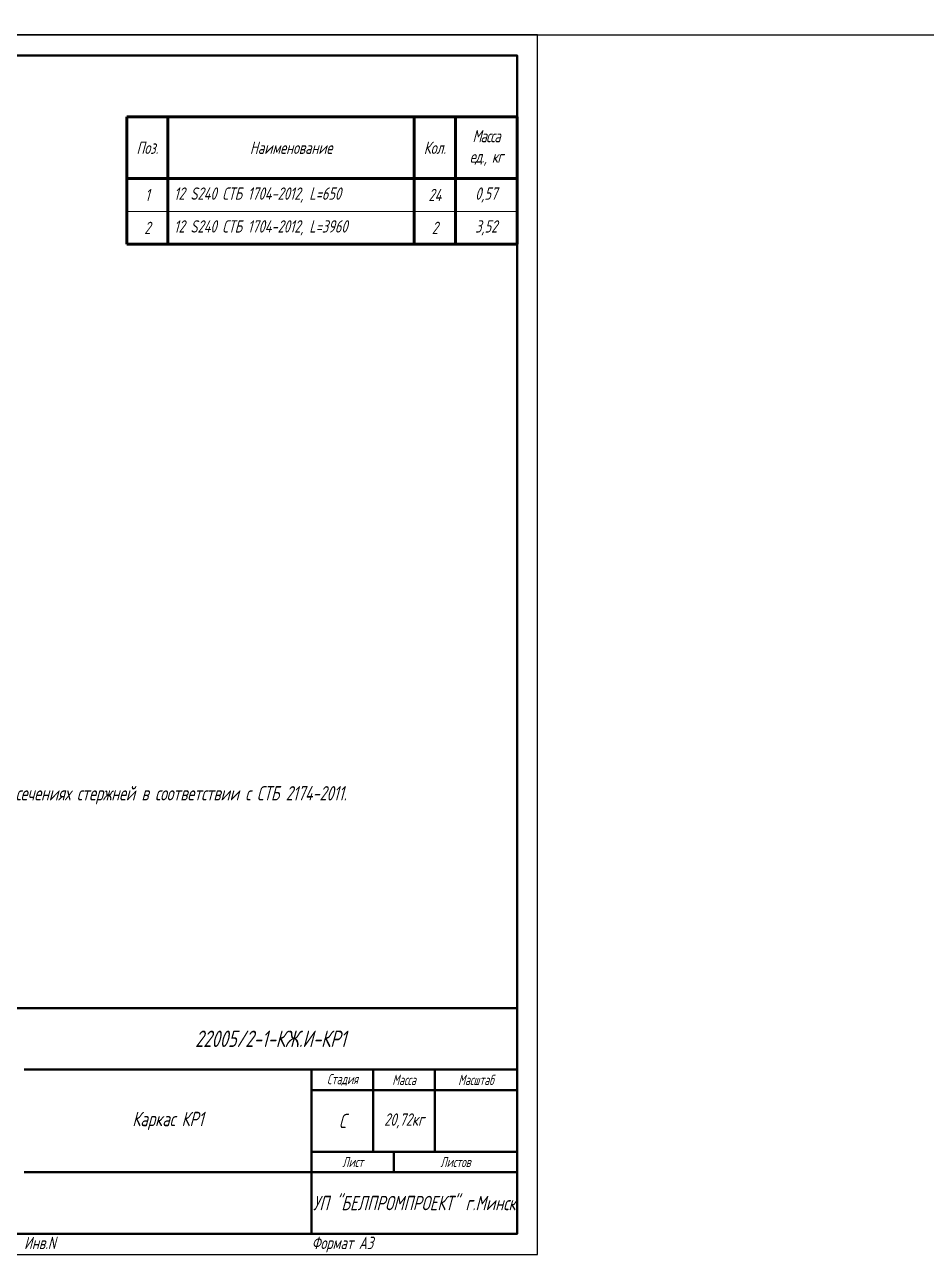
# Model space of a CAD drawing. Header units: millimetres. Extents: x 47215 to 48111, y -15059 to -14168.
# Drawn here: x 47510.4 to 47729.9, y -15058.8 to -14759.3 of the extents above; entities that cross this region are included whole.
import ezdxf

# ---------------------------------------------------------------- set-up
doc = ezdxf.new("R2010")
doc.units = ezdxf.units.MM
doc.layers.add('!Текст', color=7, linetype='Continuous', lineweight=25)
doc.styles.add('2.5', font='simplex.shx', dxfattribs={"width": 0.65, "oblique": 15, "height": 2.5})
doc.styles.add('3.0', font='simplex.shx', dxfattribs={"width": 0.7, "oblique": 15, "height": 3})
doc.styles.add('3.5', font='simplex.shx', dxfattribs={"width": 0.7, "oblique": 15, "height": 3.5})
doc.styles.add('4.0', font='simplex.shx', dxfattribs={"width": 0.7, "oblique": 15, "height": 4})
doc.styles.add('SIMPLEX', font='simplex.shx', dxfattribs={"width": 0.7, "oblique": 15})
doc.styles.add('стиль1-3', font='simplex.shx', dxfattribs={"width": 0.7, "oblique": 15, "height": 3})

# ---------------------------------------------------------------- blocks, each defined once
blk = doc.blocks.new('*T173')
at = {"color": 0, "linetype": 'Continuous', "lineweight": 60, "transparency": 16777216}
for p, q in [((0, 0), (95, 0)), ((0, 0), (0, -31)), ((10, 0), (10, -31)), ((70, 0), (70, -31)), ((80, 0), (80, -31)), ((95, 0), (95, -31)), ((0, -15), (95, -15)), ((0, -31), (95, -31))]:
    blk.add_line(p, q, dxfattribs=at)
at = {"color": 0, "linetype": 'Continuous', "lineweight": 15, "transparency": 16777216}
blk.add_line((0, -23), (95, -23), dxfattribs=at)
at = {"color": 0, "transparency": 16777216, "char_height": 3, "style": 'SIMPLEX'}
for s, insert, width, attachment_point in [('Поз.', (5, -7.5), 7, 5), ('{\\T0.9;Масса ед., кг}', (87.5, -7.5), 12, 5), ('Наименование', (40, -7.5), 57, 5), ('Кол.', (75, -7.5), 7, 5), ('1', (5, -19), 7, 5), ('{\\C256;12 S240 СТБ 1704-2012, L=650}', (11.5, -19), 57, 4), ('24', (75, -19), 7, 5), ('0,57', (87.5, -19), 12, 5), ('2', (5, -27), 7, 5), ('{\\C256;12 S240 СТБ 1704-2012, L=3960}', (11.5, -27), 57, 4), ('2', (75, -27), 7, 5), ('3,52', (87.5, -27), 12, 5)]:
    blk.add_mtext(s, dxfattribs=dict(at, insert=insert, width=width, attachment_point=attachment_point))

msp = doc.modelspace()

# ---------------------------------------------------------------- linework, layer by layer
at = {"color": 7, "lineweight": 25}
for points in [[(47215.235, -14761.777), (48056.235, -14761.777), (48056.235, -14167.777), (47215.235, -14167.777)], [(47215.235, -15058.777), (47635.235, -15058.777), (47635.235, -14761.777), (47215.235, -14761.777)]]:
    msp.add_lwpolyline(points, close=True, dxfattribs=at)
at = {"color": 7, "linetype": 'Continuous', "lineweight": 50}
msp.add_lwpolyline([(47235.235, -14766.777), (47630.235, -14766.777), (47630.235, -15053.777), (47235.235, -15053.777)], close=True, dxfattribs=at)
at = {"color": 7, "lineweight": 50}
msp.add_lwpolyline([(47445.235, -15053.777), (47630.235, -15053.777), (47630.235, -14998.777), (47445.235, -14998.777)], close=True, dxfattribs=at)
for points in [[(47510.235, -15013.777), (47630.235, -15013.777)], [(47580.235, -15013.777), (47580.235, -15053.777)], [(47595.235, -15013.777), (47595.235, -15033.777)], [(47610.235, -15013.777), (47610.235, -15033.777)], [(47580.235, -15018.777), (47630.235, -15018.777)], [(47580.235, -15033.777), (47630.235, -15033.777)], [(47600.235, -15033.777), (47600.235, -15038.777)], [(47510.235, -15038.777), (47630.235, -15038.777)]]:
    msp.add_lwpolyline(points, dxfattribs=at)

# ---------------------------------------------------------------- block references
msp.add_blockref('*T173', (47535.235, -14781.777))

# ---------------------------------------------------------------- texts
at = {"layer": '!Текст', "color": 7, "style": '3.0', "oblique": 15, "width": 0.7}
msp.add_text('Инв.N', height=3, dxfattribs=at).set_placement((47510.235, -15057.477))
at = {"layer": '!Текст', "insert": (47445.235, -14944.721), "char_height": 3.5, "width": 185.00006, "attachment_point": 1, "style": '3.5'}
msp.add_mtext('\\pi-10.5,l10.5,t10.5;{\\W0.68;1.^IСварку производить во всех пересечениях стержней в соответствии с СТБ 2174-2011.}', dxfattribs=at)
at = {"layer": '!Текст', "color": 1, "lineweight": 30, "insert": (47570.235, -15006.277), "char_height": 4, "width": 120, "attachment_point": 5, "style": '4.0'}
msp.add_mtext('22005/2-1-КЖ.И-КР1', dxfattribs=at)
at = {"layer": '!Текст', "color": 7, "attachment_point": 5}
for s, insert, char_height, width, style in [('Стадия', (47587.735, -15016.277), 2.5, 15, '2.5'), ('Масса', (47602.735, -15016.277), 2.5, 15, '2.5'), ('Масштаб', (47620.235, -15016.277), 2.5, 20, '2.5'), ('Каркас КР1', (47545.235, -15026.277), 3.5, 70, '3.5'), ('С', (47587.735, -15026.277), 3.5, 15, '3.5'), ('20,72кг', (47602.735, -15026.277), 3, 15, '3.5'), ('Лист', (47590.235, -15036.277), 2.5, 20, '2.5'), ('Листов', (47615.235, -15036.277), 2.5, 30, '2.5'), ('УП "БЕЛПРОМПРОЕКТ" г.Минск', (47605.235, -15046.277), 3.5, 50, '3.5')]:
    msp.add_mtext(s, dxfattribs=dict(at, insert=insert, char_height=char_height, width=width, style=style))
at = {"linetype": 'ByBlock', "lineweight": 25, "style": 'стиль1-3', "oblique": 15, "width": 0.7}
msp.add_text('Формат А3', height=3, dxfattribs=at).set_placement((47580.235, -15057.477))

doc.saveas('drawing.dxf')
